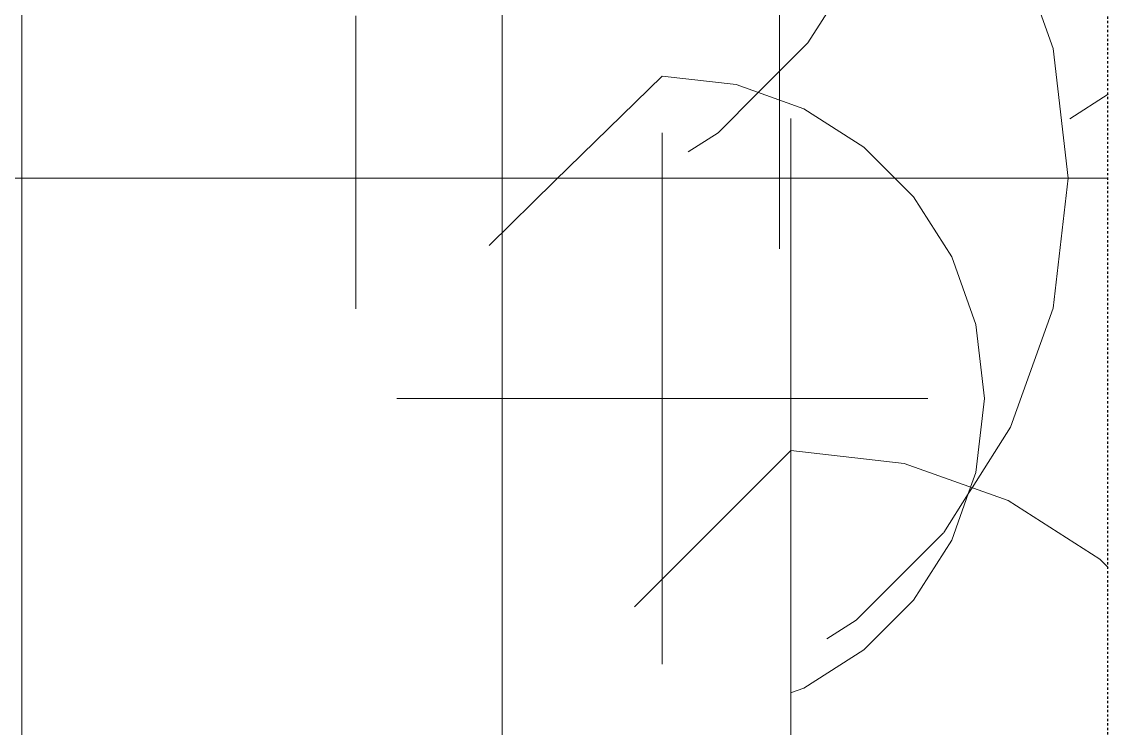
# Model space of a CAD drawing. Header units: inches. Extents: x 9391 to 11530, y 1186 to 2858.
# Drawn here: x 11315.3 to 11376.1, y 2439.7 to 2479.2 of the extents above; entities that cross this region are included whole.
import ezdxf

# ---------------------------------------------------------------- set-up
doc = ezdxf.new("R2010")
doc.units = ezdxf.units.IN
doc.header["$MEASUREMENT"] = 0
doc.linetypes.add('Aligning Line 1_8_', pattern=[0.25, 0.125, -0.125])
for name, color, linetype, lineweight in [('A-DETL-GENF-1', 254, 'Continuous', 9), ('A-DETL-GENF-2', 253, 'Continuous', 9), ('A-DETL-GENF-3', 9, 'Continuous', 9), ('A-FLOR-HRAL', 11, 'Continuous', 9), ('G-ANNO-SYMB', 111, 'Aligning Line 1_8_', 30)]:
    doc.layers.add(name, color=color, linetype=linetype, lineweight=lineweight)

# ---------------------------------------------------------------- blocks, each defined once
blk = doc.blocks.new('meyer lilac 26082 - meyer lilac 26082-V74-FLOOR PLAN - ROOF')
at = {"layer": 'A-DETL-GENF-1'}
for p, q in [((27.632, 0), (18.883, 8.75)), ((12.93, 0), (7.979, 0)), ((25.191, 0), (12.93, 0)), ((28.492, 0), (25.191, 0)), ((26.902, -6.331), (27.632, 0)), ((31.557, 0), (28.492, 0)), ((8.214, 0), (15.995, 0)), ((15.995, 0), (24.248, 0)), ((24.248, 0), (25.806, 0)), ((25.806, 0), (27.312, 0)), ((27.312, 0), (28.715, 0)), ((28.715, 0), (29.963, 0)), ((29.963, 0), (31.005, 0)), ((31.005, 0), (31.79, 0)), ((35.566, 0), (31.557, 0)), ((31.79, 0), (32.265, 0)), ((32.265, 0), (32.554, 0)), ((32.554, 0), (32.819, 0)), ((32.819, 0), (33.063, 0)), ((33.063, 0), (33.29, 0)), ((33.29, 0), (33.505, 0)), ((33.505, 0), (33.712, 0)), ((33.712, 0), (33.915, 0)), ((33.915, 0), (38.395, 0)), ((43.818, 0), (35.566, 0)), ((38.395, 0), (41.932, 0)), ((46.176, 0), (41.696, 0)), ((41.696, 0), (43.818, 0)), ((41.932, 0), (46.176, 0)), ((24.821, -12.146), (26.902, -6.331)), ((21.557, -17.277), (24.821, -12.146)), ((21.091, -17.743), (21.557, -17.277))]:
    blk.add_line(p, q, dxfattribs=at)
blk = doc.blocks.new('switchgrass 26764 - switchgrass 26764-V75-FLOOR PLAN - ROOF')
at = {"layer": 'A-DETL-GENF-1'}
for p, q in [((0, 14.619), (0, 14.839)), ((0, 14.839), (0, 14.423)), ((0, 13.989), (0, 14.619)), ((0, 14.423), (0, 13.91)), ((0, 12.891), (0, 14.115)), ((0, 14.115), (0, 14.099)), ((0, 14.099), (0, 14.054)), ((0, 14.054), (0, 13.99)), ((0, 13.99), (0, 13.912)), ((0, 12.146), (0, 13.989)), ((0, 13.912), (0, 13.83)), ((0, 13.91), (0, 12.047)), ((0, 13.83), (0, 13.75)), ((0, 13.75), (0, 13.681)), ((0, 13.681), (0, 11.943)), ((0, 13.238), (0, 13.391)), ((0, 13.391), (0, 11.075)), ((0, 13.001), (0, 13.238)), ((0, 12.683), (0, 13.001)), ((0, 11.079), (0, 12.957)), ((0, 12.957), (0, 9.772)), ((0, 11.806), (0, 12.891)), ((0, 11.68), (0, 12.879)), ((0, 12.879), (0, 12.874)), ((0, 12.874), (0, 12.545)), ((0, 12.286), (0, 12.683)), ((0, 11.943), (0, 12.665)), ((0, 12.665), (0, 11.079)), ((0, 12.545), (0, 12.523)), ((0, 12.523), (0, 12.002)), ((0, 11.811), (0, 12.286)), ((0, 11.257), (0, 12.146)), ((0, 12.047), (0, 11.402)), ((0, 12.002), (0, 11.53)), ((0, 7.456), (0, 11.943)), ((0, 11.943), (0, 11.914)), ((0, 11.914), (0, 11.873)), ((0, 11.873), (0, 11.824)), ((0, 11.824), (0, 11.773)), ((0, 11.262), (0, 11.811)), ((0, 10.793), (0, 11.806)), ((0, 11.773), (0, 11.724)), ((0, 11.724), (0, 11.683)), ((0, 11.683), (0, 11.654)), ((0, 10.586), (0, 11.68)), ((0, 11.654), (0, 11.254)), ((0, 11.53), (0, 10.617)), ((0, 11.402), (0, 10.785)), ((0, 10.978), (0, 11.364)), ((0, 11.364), (0, 11.22)), ((0, 11.109), (0, 11.364)), ((0, 11.364), (0, 11.33)), ((0, 11.33), (0, 10.981)), ((0, 10.641), (0, 11.262)), ((0, 10.604), (0, 11.257)), ((0, 11.254), (0, 10.197)), ((0, 11.22), (0, 10.28)), ((0, 9.832), (0, 11.109)), ((0, 11.075), (0, 9.338)), ((0, 10.981), (0, 10.93)), ((0, 9.171), (0, 10.978)), ((0, 10.93), (0, 8.759)), ((0, 9.787), (0, 10.793)), ((0, 10.785), (0, 10.641)), ((0, 10.422), (0, 10.681)), ((0, 10.681), (0, 10.323)), ((0, 10.617), (0, 10.121)), ((0, 10.351), (0, 10.604)), ((0, 9.561), (0, 10.586)), ((0, 10.254), (0, 10.583)), ((0, 10.583), (0, 10.493)), ((0, 10.493), (0, 10.28)), ((0, 9.366), (0, 10.422)), ((0, 10.061), (0, 10.351)), ((0, 10.323), (0, 10.139)), ((0, 10.28), (0, 8.625)), ((0, 10.28), (0, 7.014)), ((0, 8.377), (0, 10.254)), ((0, 10.197), (0, 9.065)), ((0, 10.139), (0, 9.856)), ((0, 10.121), (0, 9.559)), ((0, 9.073), (0, 10.061)), ((0, 9.856), (0, 9.516)), ((0, 9.772), (0, 9.832)), ((0, 7.532), (0, 9.787)), ((0, 8.903), (0, 9.627)), ((0, 9.627), (0, 7.807)), ((0, 8.568), (0, 9.561)), ((0, 9.559), (0, 8.903)), ((0, 9.516), (0, 9.158)), ((0, 9.338), (0, 9.366)), ((0, 8.667), (0, 9.171)), ((0, 9.158), (0, 8.821)), ((12.159, 6.005), (8.547, 9.685)), ((0, 7.969), (0, 9.073)), ((0, 9.065), (0, 8.571)), ((0, 8.179), (0, 9.048)), ((0, 9.048), (0, 9.037)), ((0, 9.037), (0, 9.007)), ((0, 9.007), (0, 8.964)), ((0, 8.964), (0, 8.912)), ((0, 8.912), (0, 8.858)), ((0, 8.858), (0, 8.805)), ((0, 8.821), (0, 8.547)), ((0, 8.805), (0, 8.759)), ((0, 8.759), (0, 7.456)), ((0, 8.759), (0, 7.89)), ((0, 8.37), (0, 8.667)), ((0, 8.625), (0, 7.967)), ((0, 8.571), (0, 8.179)), ((0, 7.573), (0, 8.568)), ((0, 8.547), (0, 8.374)), ((0, 7.535), (0, 8.377)), ((0, 8.374), (0, 8.37)), ((0, 6.846), (0, 7.969)), ((0, 7.967), (0, 7.461)), ((0, 7.89), (0, 5.429)), ((0, 7.807), (0, 7.228)), ((0, 6.539), (0, 7.573)), ((0, 7.228), (0, 7.535)), ((0, 6.153), (0, 7.532)), ((0, 7.461), (0, 7.136)), ((0, 7.136), (0, 7.021)), ((0, 7.021), (0, 6.442)), ((0, 7.014), (0, 5.517)), ((0, 5.803), (0, 6.846)), ((0, 5.429), (0, 6.539)), ((0, 6.442), (0, 6.153)), ((0, 4.936), (0, 5.803)), ((0, 3.692), (0, 5.574)), ((0, 5.574), (0, 5.51)), ((0, 5.517), (0, 4.524)), ((0, 5.51), (0, 4.737)), ((18.013, 0), (12.159, 6.005)), ((0, 4.886), (0, 4.995)), ((0, 4.995), (0, 4.883)), ((0, 4.345), (0, 4.936)), ((0, 4.335), (0, 4.886)), ((0, 4.883), (0, 3.547)), ((0, 4.737), (0, 4.309)), ((0, 4.524), (0, 3.937)), ((0, 4.126), (0, 4.345)), ((0, 4.282), (0, 4.335)), ((0, 4.309), (0, 4.282)), ((0, 4.083), (0, 4.126)), ((0, 4.006), (0, 4.083)), ((0, 3.907), (0, 4.006)), ((0, 3.937), (0, 3.641)), ((0, 3.799), (0, 3.907)), ((0, 3.694), (0, 3.799)), ((0, 3.606), (0, 3.694)), ((0, 3.113), (0, 3.692)), ((0, 3.547), (0, 3.606)), ((0, 3.547), (0, 3.257)), ((0, 3.257), (0, 3.547)), ((0, 1.81), (0, 3.113)), ((0, 1.775), (0, 1.81)), ((0, 1.718), (0, 1.775)), ((0, 1.648), (0, 1.718)), ((0, 1.57), (0, 1.648)), ((0, 1.494), (0, 1.57)), ((0, 1.427), (0, 1.494)), ((0, 1.375), (0, 1.427)), ((0, 1.375), (0, -0.362)), ((-14.405, 0), (-14.839, 0)), ((-14.839, 0), (-14.458, 0)), ((-14.458, 0), (-13.454, 0)), ((-13.828, 0), (-14.405, 0)), ((-10.265, 0), (-14.289, 0)), ((-14.289, 0), (-13.936, 0)), ((-13.936, 0), (-13.61, 0)), ((-13.378, 0), (-13.828, 0)), ((-13.61, 0), (-13.295, 0)), ((-13.454, 0), (-12.037, 0)), ((-12.844, 0), (-13.378, 0)), ((-13.295, 0), (-12.976, 0)), ((-12.976, 0), (-11.829, 0)), ((-12.667, 0), (-12.957, 0)), ((-12.957, 0), (-12.8, 0)), ((-12.246, 0), (-12.844, 0)), ((-12.8, 0), (-12.372, 0)), ((-10.496, 0), (-12.667, 0)), ((-12.372, 0), (-11.733, 0)), ((-11.603, 0), (-12.246, 0)), ((-12.037, 0), (-10.417, 0)), ((-11.829, 0), (-11.54, 0)), ((-11.654, 0), (-11.799, 0)), ((-11.799, 0), (-10.933, 0)), ((-11.733, 0), (-10.947, 0)), ((-9.048, 0), (-11.654, 0)), ((-10.348, 0), (-11.631, 0)), ((-11.631, 0), (-11.52, 0)), ((-10.933, 0), (-11.603, 0)), ((-11.54, 0), (-10.978, 0)), ((-11.52, 0), (-11.214, 0)), ((-11.214, 0), (-10.758, 0)), ((-10.978, 0), (-10.483, 0)), ((-10.947, 0), (-10.076, 0)), ((-10.758, 0), (-10.197, 0)), ((-7.456, 0), (-10.496, 0)), ((-10.483, 0), (-8.324, 0)), ((-10.417, 0), (-8.805, 0)), ((-9.308, 0), (-10.348, 0)), ((-9.868, 0), (-10.265, 0)), ((-10.206, 0), (-10.221, 0)), ((-10.221, 0), (-10.153, 0)), ((-8.491, 0), (-10.206, 0)), ((-10.197, 0), (-9.575, 0)), ((-10.153, 0), (-9.631, 0)), ((-10.076, 0), (-9.181, 0)), ((-9.488, 0), (-9.868, 0)), ((-9.631, 0), (-9.193, 0)), ((-9.575, 0), (-8.936, 0)), ((-8.414, 0), (-9.488, 0)), ((-8.493, 0), (-9.308, 0)), ((-9.193, 0), (-9.145, 0)), ((-9.181, 0), (-8.324, 0)), ((-9.145, 0), (-8.98, 0)), ((-8.324, 0), (-9.048, 0)), ((-8.98, 0), (-8.084, 0)), ((-8.936, 0), (-8.324, 0)), ((-8.805, 0), (-7.41, 0)), ((-7.888, 0), (-8.493, 0)), ((-7.298, 0), (-8.491, 0)), ((-8.185, 0), (-8.469, 0)), ((-8.469, 0), (-8.464, 0)), ((-8.464, 0), (-6.519, 0)), ((-8.324, 0), (-8.414, 0)), ((-8.324, 0), (-7.166, 0)), ((-5.443, 0), (-8.185, 0)), ((-8.084, 0), (-7.456, 0)), ((-7.476, 0), (-7.888, 0)), ((-4.415, 0), (-7.6, 0)), ((-7.6, 0), (-7.525, 0)), ((-7.525, 0), (-7.312, 0)), ((-7.166, 0), (-7.476, 0)), ((-7.41, 0), (-6.442, 0)), ((-7.312, 0), (-6.981, 0)), ((-6.531, 0), (-7.298, 0)), ((-6.981, 0), (-6.55, 0)), ((-6.55, 0), (-6.038, 0)), ((-6.098, 0), (-6.531, 0)), ((-6.442, 0), (-4.415, 0)), ((-5.858, 0), (-6.098, 0)), ((-6.038, 0), (-5.465, 0)), ((-5.764, 0), (-5.863, 0)), ((-5.863, 0), (-5.858, 0)), ((-5.639, 0), (-5.764, 0)), ((-5.217, 0), (-5.639, 0)), ((-5.465, 0), (-4.85, 0)), ((-5.284, 0), (-5.443, 0)), ((-4.831, 0), (-5.284, 0)), ((-5.093, 0), (-5.217, 0)), ((-4.995, 0), (-5.093, 0)), ((-5.012, 0), (-5, 0)), ((-5, 0), (-4.995, 0)), ((-4.85, 0), (-4.831, 0)), ((-3.547, 0), (-2.873, 0)), ((-2.873, 0), (-2.332, 0)), ((-2.332, 0), (-1.901, 0)), ((-1.901, 0), (-1.086, 0)), ((-1.086, 0), (-0.615, 0)), ((-0.615, 0), (-0.354, 0)), ((3.367, 0), (-0.533, 0)), ((-0.354, 0), (-0.507, 0)), ((1.375, 0), (-0.362, 0)), ((0, 0.247), (0, -4.66)), ((1.375, 0), (1.427, 0)), ((1.427, 0), (1.494, 0)), ((1.494, 0), (1.57, 0)), ((1.57, 0), (1.648, 0)), ((1.648, 0), (1.718, 0)), ((1.718, 0), (1.775, 0)), ((1.775, 0), (1.81, 0)), ((1.81, 0), (3.113, 0)), ((3.113, 0), (3.692, 0)), ((3.547, 0), (3.257, 0)), ((3.257, 0), (3.547, 0)), ((3.484, 0), (3.367, 0)), ((3.564, 0), (3.484, 0)), ((4.883, 0), (3.547, 0)), ((3.547, 0), (3.606, 0)), ((3.615, 0), (3.564, 0)), ((3.606, 0), (3.694, 0)), ((3.641, 0), (3.615, 0)), ((3.937, 0), (3.641, 0)), ((3.692, 0), (5.574, 0)), ((3.694, 0), (3.799, 0)), ((3.799, 0), (3.907, 0)), ((3.907, 0), (4.006, 0)), ((4.524, 0), (3.937, 0)), ((4.006, 0), (4.083, 0)), ((4.083, 0), (4.126, 0)), ((4.126, 0), (4.345, 0)), ((4.309, 0), (4.282, 0)), ((4.282, 0), (4.335, 0)), ((4.737, 0), (4.309, 0)), ((4.335, 0), (4.886, 0)), ((4.345, 0), (4.936, 0)), ((5.517, 0), (4.524, 0)), ((5.51, 0), (4.737, 0)), ((4.995, 0), (4.883, 0)), ((4.886, 0), (4.995, 0)), ((4.936, 0), (5.803, 0)), ((7.89, 0), (5.429, 0)), ((5.429, 0), (6.539, 0)), ((5.574, 0), (5.51, 0)), ((7.014, 0), (5.517, 0)), ((5.803, 0), (6.846, 0)), ((6.442, 0), (6.153, 0)), ((6.153, 0), (7.532, 0)), ((7.021, 0), (6.442, 0)), ((6.539, 0), (7.573, 0)), ((6.846, 0), (7.969, 0)), ((10.28, 0), (7.014, 0)), ((7.136, 0), (7.021, 0)), ((7.461, 0), (7.136, 0)), ((7.807, 0), (7.228, 0)), ((7.228, 0), (7.535, 0)), ((8.759, 0), (7.456, 0)), ((7.456, 0), (11.943, 0)), ((7.967, 0), (7.461, 0)), ((7.532, 0), (9.787, 0)), ((7.535, 0), (8.377, 0)), ((7.573, 0), (8.568, 0)), ((9.627, 0), (7.807, 0)), ((8.759, 0), (7.89, 0)), ((8.625, 0), (7.967, 0)), ((7.969, 0), (9.073, 0)), ((8.571, 0), (8.179, 0)), ((8.179, 0), (9.048, 0)), ((8.374, 0), (8.37, 0)), ((8.37, 0), (8.667, 0)), ((8.547, 0), (8.374, 0)), ((8.377, 0), (10.254, 0)), ((8.821, 0), (8.547, 0)), ((8.568, 0), (9.561, 0)), ((9.065, 0), (8.571, 0)), ((10.28, 0), (8.625, 0)), ((8.667, 0), (9.171, 0)), ((10.93, 0), (8.759, 0)), ((8.805, 0), (8.759, 0)), ((8.857, 0), (8.805, 0)), ((9.158, 0), (8.821, 0)), ((8.912, 0), (8.857, 0)), ((9.559, 0), (8.903, 0)), ((8.903, 0), (9.627, 0)), ((8.964, 0), (8.912, 0)), ((9.007, 0), (8.964, 0)), ((9.037, 0), (9.007, 0)), ((9.048, 0), (9.037, 0)), ((10.197, 0), (9.065, 0)), ((9.073, 0), (10.061, 0)), ((9.516, 0), (9.158, 0)), ((9.171, 0), (10.978, 0)), ((11.075, 0), (9.338, 0)), ((9.338, 0), (9.366, 0)), ((9.366, 0), (10.422, 0)), ((9.856, 0), (9.516, 0)), ((10.121, 0), (9.559, 0)), ((9.561, 0), (10.586, 0)), ((12.957, 0), (9.772, 0)), ((9.772, 0), (9.832, 0)), ((9.787, 0), (10.793, 0)), ((9.832, 0), (11.109, 0)), ((10.139, 0), (9.856, 0)), ((10.061, 0), (10.351, 0)), ((10.617, 0), (10.121, 0)), ((10.323, 0), (10.139, 0)), ((11.254, 0), (10.197, 0)), ((10.254, 0), (10.583, 0)), ((11.22, 0), (10.28, 0)), ((10.493, 0), (10.28, 0)), ((10.681, 0), (10.323, 0)), ((10.351, 0), (10.604, 0)), ((10.422, 0), (10.681, 0)), ((10.583, 0), (10.493, 0)), ((10.586, 0), (11.68, 0)), ((10.604, 0), (11.257, 0)), ((11.53, 0), (10.617, 0)), ((10.785, 0), (10.641, 0)), ((10.641, 0), (11.262, 0)), ((11.402, 0), (10.785, 0)), ((10.793, 0), (11.806, 0)), ((10.981, 0), (10.93, 0)), ((10.978, 0), (11.364, 0)), ((11.33, 0), (10.981, 0)), ((13.391, 0), (11.075, 0)), ((12.665, 0), (11.079, 0)), ((11.079, 0), (12.957, 0)), ((11.109, 0), (11.364, 0)), ((11.364, 0), (11.22, 0)), ((11.654, 0), (11.254, 0)), ((11.257, 0), (12.146, 0)), ((11.262, 0), (11.811, 0)), ((11.364, 0), (11.33, 0)), ((12.047, 0), (11.402, 0)), ((12.002, 0), (11.53, 0)), ((11.683, 0), (11.654, 0)), ((11.68, 0), (12.879, 0)), ((11.724, 0), (11.683, 0)), ((11.773, 0), (11.724, 0)), ((11.824, 0), (11.773, 0)), ((11.806, 0), (12.891, 0)), ((11.811, 0), (12.286, 0)), ((11.873, 0), (11.824, 0)), ((11.914, 0), (11.873, 0)), ((11.943, 0), (11.914, 0)), ((13.681, 0), (11.943, 0)), ((11.943, 0), (12.665, 0)), ((12.523, 0), (12.002, 0)), ((13.91, 0), (12.047, 0)), ((12.146, 0), (13.989, 0)), ((12.286, 0), (12.683, 0)), ((12.545, 0), (12.523, 0)), ((12.874, 0), (12.545, 0)), ((12.683, 0), (13.001, 0)), ((12.879, 0), (12.874, 0)), ((12.891, 0), (14.115, 0)), ((13.001, 0), (13.238, 0)), ((13.238, 0), (13.391, 0)), ((13.75, 0), (13.681, 0)), ((13.83, 0), (13.75, 0)), ((13.912, 0), (13.83, 0)), ((14.423, 0), (13.91, 0)), ((13.99, 0), (13.912, 0)), ((13.989, 0), (14.619, 0)), ((14.054, 0), (13.99, 0)), ((14.099, 0), (14.054, 0)), ((14.115, 0), (14.099, 0)), ((14.839, 0), (14.423, 0)), ((14.619, 0), (14.839, 0)), ((17.537, -4.127), (18.013, 0)), ((-11.501, 0), (-12.351, 0)), ((-12.351, 0), (-12.043, 0)), ((-12.043, 0), (-11.232, 0)), ((-10.527, 0), (-11.501, 0)), ((-11.232, 0), (-10.088, 0)), ((-9.507, 0), (-10.527, 0)), ((-10.088, 0), (-8.78, 0)), ((-8.519, 0), (-9.507, 0)), ((-8.78, 0), (-7.479, 0)), ((-7.639, 0), (-8.519, 0)), ((-6.947, 0), (-7.639, 0)), ((-7.479, 0), (-6.354, 0)), ((-6.519, 0), (-6.947, 0)), ((-6.354, 0), (-5.574, 0)), ((-5.574, 0), (-4.37, 0)), ((-4.37, 0), (-3.547, 0)), ((-0.654, 0), (-0.666, 0)), ((-0.666, 0), (-0.666, 0)), ((-0.666, 0), (-0.651, 0)), ((-0.631, 0), (-0.654, 0)), ((-0.651, 0), (-0.362, 0)), ((-0.598, 0), (-0.631, 0)), ((-0.556, 0), (-0.598, 0)), ((-0.507, 0), (-0.556, 0)), ((0, -0.615), (0, -0.354)), ((0, -0.354), (0, -0.507)), ((0, -0.651), (0, -0.362)), ((0, -0.507), (0, -0.556)), ((0, -0.556), (0, -0.598)), ((0, -0.598), (0, -0.631)), ((0, -1.086), (0, -0.615)), ((0, -0.631), (0, -0.654)), ((0, -0.666), (0, -0.651)), ((0, -0.654), (0, -0.666)), ((0, -0.666), (0, -0.666)), ((0, -1.901), (0, -1.086)), ((0, -2.332), (0, -1.901)), ((0, -2.873), (0, -2.332)), ((0, -3.547), (0, -2.873)), ((0, -4.37), (0, -3.547)), ((16.181, -7.918), (17.537, -4.127)), ((0, -5.574), (0, -4.37)), ((0, -6.442), (0, -4.415)), ((0, -4.415), (0, -7.6)), ((0, -4.66), (0, -4.807)), ((0, -4.807), (0, -4.907)), ((0, -4.85), (0, -4.831)), ((0, -4.831), (0, -5.284)), ((0, -5.465), (0, -4.85)), ((0, -4.907), (0, -4.97)), ((0, -4.97), (0, -5.002)), ((0, -5), (0, -4.995)), ((0, -4.995), (0, -5.093)), ((0, -5.012), (0, -5)), ((0, -5.002), (0, -5.012)), ((0, -5.093), (0, -5.217)), ((0, -5.217), (0, -5.639)), ((0, -5.284), (0, -5.443)), ((0, -5.443), (0, -8.185)), ((0, -6.038), (0, -5.465)), ((0, -6.354), (0, -5.574)), ((0, -5.639), (0, -5.764)), ((0, -5.764), (0, -5.863)), ((0, -5.863), (0, -5.858)), ((0, -5.858), (0, -6.098)), ((0, -6.55), (0, -6.038)), ((0, -6.098), (0, -6.531)), ((0, -7.479), (0, -6.354)), ((0, -7.41), (0, -6.442)), ((0, -8.464), (0, -6.519)), ((0, -6.519), (0, -6.947)), ((0, -6.531), (0, -7.298)), ((0, -6.981), (0, -6.55)), ((0, -6.947), (0, -7.639)), ((0, -7.312), (0, -6.981)), ((0, -8.324), (0, -7.166)), ((0, -7.166), (0, -7.476)), ((0, -7.298), (0, -8.491)), ((0, -7.525), (0, -7.312)), ((0, -8.805), (0, -7.41)), ((0, -8.084), (0, -7.456)), ((0, -7.456), (0, -10.496)), ((0, -7.476), (0, -7.888)), ((0, -8.78), (0, -7.479)), ((0, -7.6), (0, -7.525)), ((0, -7.639), (0, -8.519)), ((0, -7.888), (0, -8.493)), ((0, -8.98), (0, -8.084)), ((0, -8.185), (0, -8.469)), ((0, -9.181), (0, -8.324)), ((0, -8.324), (0, -8.414)), ((0, -10.483), (0, -8.324)), ((0, -8.936), (0, -8.324)), ((0, -8.324), (0, -9.048)), ((0, -8.414), (0, -9.488)), ((0, -8.469), (0, -8.464)), ((0, -8.491), (0, -10.206)), ((0, -8.493), (0, -9.308)), ((14.053, -11.263), (16.181, -7.918)), ((0, -8.519), (0, -9.507)), ((0, -10.088), (0, -8.78)), ((0, -10.417), (0, -8.805)), ((0, -9.575), (0, -8.936)), ((0, -9.145), (0, -8.98)), ((0, -9.048), (0, -11.654)), ((0, -9.193), (0, -9.145)), ((0, -10.076), (0, -9.181)), ((0, -9.631), (0, -9.193)), ((0, -9.308), (0, -10.348)), ((0, -9.488), (0, -9.868)), ((0, -9.507), (0, -10.527)), ((0, -10.197), (0, -9.575)), ((0, -10.153), (0, -9.631)), ((0, -9.868), (0, -10.265)), ((0, -10.947), (0, -10.076)), ((0, -11.232), (0, -10.088)), ((0, -10.221), (0, -10.153)), ((0, -10.758), (0, -10.197)), ((0, -10.206), (0, -10.221)), ((0, -10.265), (0, -14.289)), ((0, -10.348), (0, -11.631)), ((0, -12.037), (0, -10.417)), ((0, -10.978), (0, -10.483)), ((0, -10.496), (0, -12.667)), ((0, -10.527), (0, -11.501)), ((0, -11.214), (0, -10.758)), ((0, -11.799), (0, -10.933)), ((0, -10.933), (0, -11.603)), ((0, -11.733), (0, -10.947)), ((0, -11.54), (0, -10.978)), ((0, -11.52), (0, -11.214)), ((0, -12.043), (0, -11.232)), ((0, -11.501), (0, -12.351)), ((0, -11.631), (0, -11.52)), ((0, -11.829), (0, -11.54)), ((11.263, -14.053), (14.053, -11.263)), ((0, -11.603), (0, -12.246)), ((0, -11.654), (0, -11.799)), ((0, -12.372), (0, -11.733)), ((0, -12.976), (0, -11.829)), ((0, -13.454), (0, -12.037)), ((0, -12.351), (0, -12.043)), ((0, -12.246), (0, -12.844)), ((0, -12.8), (0, -12.372)), ((0, -12.667), (0, -12.957)), ((0, -12.957), (0, -12.8)), ((0, -12.844), (0, -13.378)), ((0, -13.295), (0, -12.976)), ((0, -13.61), (0, -13.295)), ((0, -13.378), (0, -13.828)), ((0, -14.458), (0, -13.454)), ((0, -13.936), (0, -13.61)), ((0, -13.828), (0, -14.405)), ((0, -14.289), (0, -13.936)), ((0, -14.405), (0, -14.839)), ((0, -14.839), (0, -14.458)), ((7.918, -16.181), (11.263, -14.053)), ((4.127, -17.537), (7.918, -16.181)), ((-4.957, -17.24), (-4.127, -17.537)), ((-4.127, -17.537), (0, -18.013)), ((0, -18.013), (4.127, -17.537))]:
    blk.add_line(p, q, dxfattribs=at)
at = {"layer": 'A-DETL-GENF-3'}
for p, q in [((-16.43, -7.222), (-16.181, -7.918)), ((-16.181, -7.918), (-14.053, -11.263)), ((-14.053, -11.263), (-11.263, -14.053)), ((-11.263, -14.053), (-7.918, -16.181)), ((-7.918, -16.181), (-4.957, -17.24))]:
    blk.add_line(p, q, dxfattribs=at)
blk = doc.blocks.new('orange tree 26119 - orange tree 26119-1522574-FLOOR PLAN - ROOF')
at = {"layer": 'A-DETL-GENF-1'}
for p, q in [((0, 21.4), (0, 31.482)), ((0, 26.863), (0, 25.843)), ((0, 25.843), (0, 23.963)), ((0, 23.963), (0, 22.767)), ((0, 22.767), (0, 20.546)), ((0, 13.369), (0, 21.4)), ((0, 20.546), (0, 17.983)), ((0, 17.983), (0, 18.324)), ((0, 18.324), (0, 15.59)), ((0, 15.59), (0, 13.198)), ((0, 5.338), (0, 13.369)), ((0, 13.198), (0, 11.489)), ((0, 10.122), (0, 12.515)), ((0, 12.515), (0, 4.825)), ((0, 11.489), (0, 10.122)), ((0, 7.559), (0, 9.61)), ((0, 9.61), (0, 6.192)), ((0, 4.825), (0, 7.559)), ((0, 6.192), (0, 5.679)), ((0, 5.679), (0, 3.629)), ((0, -4.915), (0, 5.338)), ((0, 3.629), (0, 1.749)), ((0, 1.578), (0, 2.433)), ((0, 1.749), (0, 1.578)), ((-28.739, 0), (-32.247, 0)), ((-24.971, 0), (-29.129, 0)), ((-29.129, 0), (-28.739, 0)), ((-23.802, 0), (-26.271, 0)), ((-26.271, 0), (-24.971, 0)), ((-22.633, 0), (-23.802, 0)), ((-20.554, 0), (-22.633, 0)), ((-18.345, 0), (-21.723, 0)), ((-21.723, 0), (-20.554, 0)), ((-16.137, 0), (-18.345, 0)), ((-14.318, 0), (-16.137, 0)), ((-13.279, 0), (-14.318, 0)), ((-8.861, 0), (-13.279, 0)), ((-8.991, 0), (-9.381, 0)), ((-9.381, 0), (-3.534, 0)), ((-7.042, 0), (-8.991, 0)), ((-3.664, 0), (-8.861, 0)), ((-7.042, 0), (-2.885, 0)), ((-1.975, 0), (-3.664, 0)), ((-3.534, 0), (-2.625, 0)), ((-2.625, 0), (-2.885, 0)), ((-2.235, 0), (-2.105, 0)), ((-2.105, 0), (-1.975, 0)), ((0, -3.035), (0, 0)), ((0, 0), (3.222, 0)), ((1.533, 0), (1.273, 0)), ((1.273, 0), (1.792, 0)), ((2.312, 0), (1.533, 0)), ((1.792, 0), (3.092, 0)), ((2.312, 0), (4.131, 0)), ((4.521, 0), (2.832, 0)), ((2.832, 0), (3.222, 0)), ((3.092, 0), (4.131, 0)), ((7.379, 0), (4.521, 0)), ((12.446, 0), (7.379, 0)), ((-32.897, 0), (-27.31, 0)), ((-27.31, 0), (-21.853, 0)), ((-21.853, 0), (-19.515, 0)), ((-19.515, 0), (-13.149, 0)), ((-13.149, 0), (-6.782, 0)), ((-6.782, 0), (-3.145, 0)), ((-3.145, 0), (-1.456, 0)), ((-1.456, 0), (-2.625, 0)), ((-2.625, 0), (4.521, 0)), ((0, -1.327), (0, -0.13)), ((0, -0.13), (0, -2.523)), ((4.521, 0), (8.418, 0)), ((8.418, 0), (5.69, 0)), ((5.69, 0), (6.08, 0)), ((6.08, 0), (15.824, 0)), ((0, -4.915), (0, -1.327)), ((0, -5.428), (0, -2.523)), ((0, -3.035), (0, -2.864)), ((0, -2.864), (0, -7.136)), ((0, -15.68), (0, -4.915)), ((0, -5.428), (0, -4.915)), ((0, -7.136), (0, -12.604)), ((0, -12.604), (0, -13.63)), ((0, -13.63), (0, -18.585)), ((0, -23.882), (0, -15.68)), ((0, -18.585), (0, -20.977)), ((0, -20.977), (0, -24.908)), ((0, -29.179), (0, -23.882)), ((0, -33.895), (0, -24.053)), ((0, -24.053), (0, -33.451)), ((0, -24.908), (0, -27.3)), ((-17.293, -26.282), (-13.913, -28.432)), ((0, -27.3), (0, -30.546)), ((-13.913, -28.432), (-7.252, -30.815)), ((7.252, -30.815), (13.913, -28.432)), ((0, -33.895), (0, -29.179)), ((-7.252, -30.815), (0, -31.652)), ((0, -30.546), (0, -32.768)), ((0, -31.652), (7.252, -30.815)), ((0, -32.768), (0, -33.895)), ((0, -33.451), (0, -33.895))]:
    blk.add_line(p, q, dxfattribs=at)
at = {"layer": 'A-DETL-GENF-2'}
for p, q in [((-25.737, -18.149), (-24.693, -19.79)), ((-24.693, -19.79), (-19.806, -24.677)), ((-19.79, -24.693), (-17.632, -26.066))]:
    blk.add_line(p, q, dxfattribs=at)
at = {"layer": 'A-DETL-GENF-3'}
blk.add_line((-17.632, -26.066), (-17.293, -26.282), dxfattribs=at)
blk = doc.blocks.new('holly 26751 - holly 26751-V92-FLOOR PLAN - ROOF')
at = {"layer": 'A-DETL-GENF-1'}
for p, q in [((-34.626, 0), (-34.774, 0)), ((-34.774, 0), (-34.774, 0)), ((-34.774, 0), (-34.669, 0)), ((-34.669, 0), (-34.521, 0)), ((-34.352, 0), (-34.626, 0)), ((-34.45, 0), (-34.335, 0)), ((-33.93, 0), (-34.352, 0)), ((-34.335, 0), (-34.034, 0)), ((-34.034, 0), (-33.633, 0)), ((-33.784, 0), (-33.93, 0)), ((-33.93, 0), (-33.879, 0)), ((-32.889, 0), (-33.93, 0)), ((-33.879, 0), (-33.776, 0)), ((-33.633, 0), (-33.805, 0)), ((-31.698, 0), (-33.784, 0)), ((-33.776, 0), (-33.038, 0)), ((-31.55, 0), (-33.633, 0)), ((-33.633, 0), (-31.698, 0)), ((-33.038, 0), (-32.889, 0)), ((-30.508, 0), (-31.55, 0)), ((-27.829, 0), (-30.954, 0)), ((-30.954, 0), (-30.508, 0)), ((-25.448, 0), (-27.829, 0)), ((-25.285, 0), (-25.448, 0)), ((-24.951, 0), (-25.285, 0)), ((-24.81, 0), (-24.951, 0)), ((-35.033, 0), (-35.117, 0)), ((-35.117, 0), (-34.756, 0)), ((-33.805, 0), (-35.033, 0)), ((-34.756, 0), (-33.782, 0)), ((-34.526, 0), (-34.675, 0)), ((-34.675, 0), (-34.593, 0)), ((-34.593, 0), (-34.228, 0)), ((-34.407, 0), (-34.526, 0)), ((-34.521, 0), (-34.45, 0)), ((-33.81, 0), (-34.407, 0)), ((-34.228, 0), (-33.038, 0)), ((-33.879, 0), (-33.93, 0)), ((-33.93, 0), (-32.74, 0)), ((-33.534, 0), (-33.879, 0)), ((-33.782, 0), (-33.81, 0)), ((-33.568, 0), (-33.631, 0)), ((-33.631, 0), (-33.621, 0)), ((-33.621, 0), (-33.525, 0)), ((-33.441, 0), (-33.568, 0)), ((-33.351, 0), (-33.534, 0)), ((-33.525, 0), (-33.335, 0)), ((-33.261, 0), (-33.441, 0)), ((-33.335, 0), (-33.351, 0)), ((-33.038, 0), (-33.261, 0)), ((-32.74, 0), (-32.69, 0)), ((-32.69, 0), (-32.171, 0)), ((-32.171, 0), (-31.698, 0)), ((-31.698, 0), (-31.657, 0)), ((-31.657, 0), (-31.538, 0)), ((-31.538, 0), (-31.35, 0)), ((-31.35, 0), (-31.1, 0)), ((-30.061, 0), (-31.252, 0)), ((-31.252, 0), (-27.383, 0)), ((-31.1, 0), (-30.797, 0)), ((-30.797, 0), (-30.448, 0)), ((-30.448, 0), (-30.061, 0)), ((-27.383, 0), (-25.142, 0)), ((-27.151, 0), (-27.175, 0)), ((-27.175, 0), (-27.172, 0)), ((-27.172, 0), (-27.143, 0)), ((-27.102, 0), (-27.151, 0)), ((-27.143, 0), (-27.085, 0)), ((-27.03, 0), (-27.102, 0)), ((-27.085, 0), (-26.966, 0)), ((-26.936, 0), (-27.03, 0)), ((-26.966, 0), (-25.746, 0)), ((-26.801, 0), (-26.936, 0)), ((-25.727, 0), (-26.801, 0)), ((-25.746, 0), (-25.316, 0)), ((-25.151, 0), (-25.727, 0)), ((-25.316, 0), (-25.3, 0)), ((-25.3, 0), (-23.92, 0)), ((-24.991, 0), (-25.151, 0)), ((-25.142, 0), (-24.889, 0)), ((-24.88, 0), (-24.991, 0)), ((-24.889, 0), (-24.857, 0)), ((-24.855, 0), (-24.88, 0)), ((-24.857, 0), (-24.855, 0)), ((-23.92, 0), (-23.112, 0)), ((-23.112, 0), (-20.984, 0)), ((-20.984, 0), (-22.026, 0)), ((-22.026, 0), (-21.877, 0)), ((-21.877, 0), (-19.496, 0)), ((-19.496, 0), (-18.752, 0))]:
    blk.add_line(p, q, dxfattribs=at)
at = {"layer": 'A-DETL-GENF-2'}
for p, q in [((-26.346, -18.583), (-25.279, -20.259)), ((-25.279, -20.259), (-23.039, -22.5))]:
    blk.add_line(p, q, dxfattribs=at)
at = {"layer": 'A-DETL-GENF-3'}
for p, q in [((-23.039, -22.5), (-20.259, -25.279)), ((-20.259, -25.279), (-14.243, -29.106))]:
    blk.add_line(p, q, dxfattribs=at)
blk = doc.blocks.new('holly 26751 - holly 26751-V93-FLOOR PLAN - ROOF')
at = {"layer": 'A-DETL-GENF-1'}
for p, q in [((0, 35.274), (0, 35.34)), ((0, 35.34), (0, 35.18)), ((0, 35.14), (0, 35.274)), ((0, 35.18), (0, 33.108)), ((0, 34.149), (0, 35.14)), ((0, 33.108), (0, 34.893)), ((0, 34.893), (0, 32.661)), ((0, 32.959), (0, 34.298)), ((0, 34.298), (0, 34.149)), ((0, 33.405), (0, 33.703)), ((0, 33.703), (0, 32.661)), ((0, 32.364), (0, 33.405)), ((0, 33.108), (0, 33.12)), ((0, 33.12), (0, 33.06)), ((0, 32.951), (0, 33.108)), ((0, 33.06), (0, 32.364)), ((0, 32.661), (0, 32.959)), ((0, 30.935), (0, 32.951)), ((0, 32.645), (0, 32.675)), ((0, 32.675), (0, 32.659)), ((0, 32.659), (0, 32.666)), ((0, 32.666), (0, 32.591)), ((0, 32.661), (0, 32.215)), ((0, 32.364), (0, 32.645)), ((0, 32.591), (0, 31.918)), ((0, 31.768), (0, 32.364)), ((0, 32.306), (0, 32.364)), ((0, 32.364), (0, 32.215)), ((0, 31.322), (0, 32.306)), ((0, 32.215), (0, 32.089)), ((0, 32.215), (0, 27.007)), ((0, 32.089), (0, 31.937)), ((0, 31.937), (0, 31.774)), ((0, 31.918), (0, 31.768)), ((0, 31.774), (0, 31.616)), ((0, 31.616), (0, 31.477)), ((0, 31.477), (0, 31.374)), ((0, 31.374), (0, 31.322)), ((0, 31.263), (0, 31.322)), ((0, 31.322), (0, 31.26)), ((0, 31.24), (0, 31.267)), ((0, 31.267), (0, 31.174)), ((0, 30.771), (0, 31.263)), ((0, 31.26), (0, 30.818)), ((0, 31.068), (0, 31.24)), ((0, 31.174), (0, 30.987)), ((0, 30.727), (0, 31.068)), ((0, 30.987), (0, 30.73)), ((0, 30.727), (0, 30.935)), ((0, 30.818), (0, 30.747)), ((0, 30.477), (0, 30.771)), ((0, 30.747), (0, 30.727)), ((0, 30.73), (0, 30.429)), ((0, 29.834), (0, 30.727)), ((0, 30.429), (0, 30.477)), ((0, 30.205), (0, 30.28)), ((0, 30.28), (0, 28.941)), ((0, 29.239), (0, 30.205)), ((0, 29.777), (0, 29.834)), ((0, 29.625), (0, 29.777)), ((0, 29.403), (0, 29.625)), ((0, 29.139), (0, 29.403)), ((0, 27.007), (0, 29.239)), ((0, 28.856), (0, 29.139)), ((0, 28.941), (0, 28.197)), ((0, 28.583), (0, 28.856)), ((0, 28.346), (0, 28.583)), ((0, 28.197), (0, 28.366)), ((0, 28.366), (0, 28.268)), ((0, 27.899), (0, 28.346)), ((0, 28.268), (0, 28.048)), ((0, 27.751), (0, 28.048)), ((0, 28.048), (0, 27.899)), ((0, 28.048), (0, 27.881)), ((0, 27.881), (0, 27.733)), ((0, 25.667), (0, 27.751)), ((0, 27.733), (0, 27.6)), ((0, 27.6), (0, 27.155)), ((0, 27.155), (0, 26.114)), ((0, 26.114), (0, 26.038)), ((0, 24.923), (0, 25.667)), ((0, 22.542), (0, 25.37)), ((0, 25.37), (0, 24.774)), ((0, 24.774), (0, 24.923)), ((0, 21.798), (0, 22.542)), ((0, 21.578), (0, 21.798)), ((0, 21.316), (0, 21.578)), ((0, 21.04), (0, 21.316)), ((0, 20.775), (0, 21.04)), ((0, 20.547), (0, 20.775)), ((0, 20.384), (0, 20.547)), ((0, 17.185), (0, 20.459)), ((0, 20.459), (0, 20.31)), ((0, 20.31), (0, 20.384)), ((0, 16.143), (0, 17.632)), ((0, 17.632), (0, 16.888)), ((0, 16.888), (0, 17.185)), ((0, 15.995), (0, 16.143)), ((0, 15.548), (0, 15.995)), ((0, 14.358), (0, 15.548)), ((0, 14.358), (0, 13.316)), ((0, 12.126), (0, 13.316)), ((0, 10.489), (0, 12.572)), ((0, 12.572), (0, 12.126)), ((0, 10.399), (0, 10.489)), ((0, 9.128), (0, 10.399)), ((0, 8.852), (0, 9.128)), ((0, 8.943), (0, 9.001)), ((0, 9.001), (0, 8.794)), ((0, 8.201), (0, 8.943)), ((0, 8.791), (0, 8.852)), ((0, 8.794), (0, 8.776)), ((0, 8.776), (0, 8.791)), ((0, 8.108), (0, 8.201)), ((0, 8.088), (0, 8.108)), ((0, 7.661), (0, 8.088)), ((0, 7.586), (0, 7.661)), ((0, 7.422), (0, 7.586)), ((0, 7.195), (0, 7.422)), ((0, 6.93), (0, 7.195)), ((0, 6.655), (0, 6.93)), ((0, 6.394), (0, 6.655)), ((0, 6.173), (0, 6.394)), ((0, 6.145), (0, 6.173)), ((0, 6.069), (0, 6.145)), ((32.403, 0), (25.976, 6.592)), ((0, 5.958), (0, 6.069)), ((0, 5.826), (0, 5.958)), ((0, 5.685), (0, 5.826)), ((0, 5.548), (0, 5.685)), ((0, 5.429), (0, 5.548)), ((0, 5.395), (0, 5.429)), ((0, 5.255), (0, 5.395)), ((0, 5.05), (0, 5.255)), ((0, 4.821), (0, 5.05)), ((0, 4.388), (0, 4.821)), ((0, 4.313), (0, 4.388)), ((0, 3.76), (0, 4.313)), ((0, 3.644), (0, 3.76)), ((0, 3.474), (0, 3.644)), ((0, 2.304), (0, 3.474)), ((0, 0.965), (0, 2.304)), ((0, 0.959), (0, 0.965)), ((0, 0.944), (0, 0.959)), ((0, 0.921), (0, 0.944)), ((0, 0.894), (0, 0.921)), ((0, 0.866), (0, 0.894)), ((0, 0.839), (0, 0.866)), ((0, 0.816), (0, 0.839)), ((0, -1.565), (0, 0.816)), ((-34.626, 0), (-34.774, 0)), ((-34.774, 0), (-34.774, 0)), ((-34.774, 0), (-34.669, 0)), ((-34.669, 0), (-34.521, 0)), ((-34.352, 0), (-34.626, 0)), ((-34.45, 0), (-34.335, 0)), ((-33.93, 0), (-34.352, 0)), ((-34.335, 0), (-34.034, 0)), ((-34.034, 0), (-33.633, 0)), ((-33.784, 0), (-33.93, 0)), ((-33.93, 0), (-33.879, 0)), ((-32.889, 0), (-33.93, 0)), ((-33.879, 0), (-33.776, 0)), ((-33.633, 0), (-33.805, 0)), ((-31.698, 0), (-33.784, 0)), ((-33.776, 0), (-33.038, 0)), ((-31.86, 0), (-33.633, 0)), ((-33.633, 0), (-31.698, 0)), ((-33.038, 0), (-32.889, 0)), ((19.319, 0), (18.517, 0)), ((20.304, 0), (19.319, 0)), ((21.787, 0), (20.304, 0)), ((22.022, 0), (21.787, 0)), ((23.529, 0), (22.022, 0)), ((24.263, 0), (23.529, 0)), ((24.475, 0), (24.263, 0)), ((24.552, 0), (24.475, 0)), ((25.593, 0), (24.552, 0)), ((30.653, 0), (25.444, 0)), ((25.444, 0), (27.677, 0)), ((26.038, 0), (25.593, 0)), ((26.17, 0), (26.038, 0)), ((26.319, 0), (26.17, 0)), ((26.486, 0), (26.319, 0)), ((26.706, 0), (26.486, 0)), ((27.379, 0), (26.635, 0)), ((26.635, 0), (26.804, 0)), ((26.804, 0), (26.706, 0)), ((28.718, 0), (27.379, 0)), ((27.677, 0), (28.643, 0)), ((28.643, 0), (28.718, 0)), ((29.812, 0), (29.76, 0)), ((29.76, 0), (30.743, 0)), ((29.915, 0), (29.812, 0)), ((30.054, 0), (29.915, 0)), ((30.212, 0), (30.054, 0)), ((30.375, 0), (30.212, 0)), ((30.527, 0), (30.375, 0)), ((30.653, 0), (30.527, 0)), ((31.099, 0), (30.653, 0)), ((30.802, 0), (30.653, 0)), ((30.743, 0), (30.802, 0)), ((33.331, 0), (31.099, 0)), ((31.546, -7.425), (32.403, 0)), ((31.546, 0), (33.331, 0)), ((-35.033, 0), (-35.117, 0)), ((-35.117, 0), (-34.756, 0)), ((-33.805, 0), (-35.033, 0)), ((-34.756, 0), (-33.782, 0)), ((-34.526, 0), (-34.675, 0)), ((-34.675, 0), (-34.593, 0)), ((-34.593, 0), (-34.228, 0)), ((-34.407, 0), (-34.526, 0)), ((-34.521, 0), (-34.45, 0)), ((-33.81, 0), (-34.407, 0)), ((-34.228, 0), (-33.038, 0)), ((-33.879, 0), (-33.93, 0)), ((-33.93, 0), (-32.74, 0)), ((-33.534, 0), (-33.879, 0)), ((-33.782, 0), (-33.81, 0)), ((-33.568, 0), (-33.631, 0)), ((-33.631, 0), (-33.621, 0)), ((-33.621, 0), (-33.525, 0)), ((-33.441, 0), (-33.568, 0)), ((-33.351, 0), (-33.534, 0)), ((-33.525, 0), (-33.335, 0)), ((-33.261, 0), (-33.441, 0)), ((-33.335, 0), (-33.351, 0)), ((-33.038, 0), (-33.261, 0)), ((-32.74, 0), (-32.69, 0)), ((-32.69, 0), (-32.171, 0)), ((-32.171, 0), (-31.698, 0)), ((-31.698, 0), (-31.657, 0)), ((-31.657, 0), (-31.538, 0)), ((-31.538, 0), (-31.35, 0)), ((-31.35, 0), (-31.1, 0)), ((-30.061, 0), (-31.252, 0)), ((-31.252, 0), (-27.383, 0)), ((-31.1, 0), (-30.797, 0)), ((-30.797, 0), (-30.448, 0)), ((-30.448, 0), (-30.061, 0)), ((-27.383, 0), (-25.142, 0)), ((-27.151, 0), (-27.175, 0)), ((-27.175, 0), (-27.172, 0)), ((-27.172, 0), (-27.143, 0)), ((-27.102, 0), (-27.151, 0)), ((-27.143, 0), (-27.085, 0)), ((-27.03, 0), (-27.102, 0)), ((-27.085, 0), (-26.966, 0)), ((-26.936, 0), (-27.03, 0)), ((-26.966, 0), (-25.746, 0)), ((-26.801, 0), (-26.936, 0)), ((-25.727, 0), (-26.801, 0)), ((-25.746, 0), (-25.316, 0)), ((-25.151, 0), (-25.727, 0)), ((-25.316, 0), (-25.3, 0)), ((-25.3, 0), (-23.92, 0)), ((-24.991, 0), (-25.151, 0)), ((-25.142, 0), (-24.889, 0)), ((-24.88, 0), (-24.991, 0)), ((-24.889, 0), (-24.857, 0)), ((-24.855, 0), (-24.88, 0)), ((-24.857, 0), (-24.855, 0)), ((-23.92, 0), (-23.112, 0)), ((-23.112, 0), (-20.984, 0)), ((-20.984, 0), (-22.026, 0)), ((-22.026, 0), (-21.877, 0)), ((-21.877, 0), (-19.496, 0)), ((-19.496, 0), (-18.752, 0)), ((-18.752, 0), (-17.561, 0)), ((-17.561, 0), (-17.525, 0)), ((-17.525, 0), (-17.153, 0)), ((-17.153, 0), (-17.115, 0)), ((-17.115, 0), (-15.776, 0)), ((-15.776, 0), (-15.938, 0)), ((-15.938, 0), (-15.925, 0)), ((-15.925, 0), (-15.051, 0)), ((-15.051, 0), (-14.139, 0)), ((-14.139, 0), (-13.766, 0)), ((-13.766, 0), (-13.351, 0)), ((-13.351, 0), (-12.928, 0)), ((-12.928, 0), (-12.536, 0)), ((-12.536, 0), (-12.211, 0)), ((-11.907, 0), (-12.324, 0)), ((-12.324, 0), (-12.154, 0)), ((-12.211, 0), (-11.989, 0)), ((-12.154, 0), (-11.569, 0)), ((-11.989, 0), (-11.907, 0)), ((-11.569, 0), (-10.738, 0)), ((-10.738, 0), (-9.834, 0)), ((-9.834, 0), (-9.025, 0)), ((-9.025, 0), (-8.484, 0)), ((-8.484, 0), (-6.698, 0)), ((-6.698, 0), (-5.359, 0)), ((-5.359, 0), (-5.331, 0)), ((-5.331, 0), (-5.092, 0)), ((-5.092, 0), (-5.061, 0)), ((-5.061, 0), (-3.127, 0)), ((-3.127, 0), (-0.746, 0)), ((-0.746, 0), (-0.723, 0)), ((-0.723, 0), (-0.696, 0)), ((-0.696, 0), (-0.668, 0)), ((-0.668, 0), (-0.641, 0)), ((-0.641, 0), (-0.619, 0)), ((-0.619, 0), (-0.603, 0)), ((-0.603, 0), (-0.597, 0)), ((-0.597, 0), (0.742, 0)), ((0.742, 0), (1.911, 0)), ((1.911, 0), (2.081, 0)), ((2.081, 0), (2.198, 0)), ((2.198, 0), (2.751, 0)), ((2.751, 0), (2.825, 0)), ((2.825, 0), (3.259, 0)), ((3.259, 0), (3.488, 0)), ((3.488, 0), (3.693, 0)), ((3.693, 0), (3.833, 0)), ((3.833, 0), (3.867, 0)), ((3.867, 0), (3.986, 0)), ((3.986, 0), (4.122, 0)), ((4.122, 0), (4.263, 0)), ((4.263, 0), (4.396, 0)), ((4.396, 0), (4.507, 0)), ((4.507, 0), (4.583, 0)), ((4.583, 0), (4.611, 0)), ((4.611, 0), (4.831, 0)), ((4.831, 0), (5.092, 0)), ((5.092, 0), (5.368, 0)), ((5.368, 0), (5.633, 0)), ((5.633, 0), (5.86, 0)), ((5.86, 0), (6.024, 0)), ((6.024, 0), (6.099, 0)), ((6.099, 0), (6.526, 0)), ((6.526, 0), (6.546, 0)), ((6.546, 0), (6.639, 0)), ((6.639, 0), (7.381, 0)), ((7.232, 0), (7.213, 0)), ((7.213, 0), (7.229, 0)), ((7.229, 0), (7.29, 0)), ((7.439, 0), (7.232, 0)), ((7.29, 0), (7.566, 0)), ((7.381, 0), (7.439, 0)), ((7.566, 0), (8.837, 0)), ((8.837, 0), (8.927, 0)), ((8.927, 0), (11.01, 0)), ((11.01, 0), (10.563, 0)), ((10.563, 0), (11.754, 0)), ((12.796, 0), (11.754, 0)), ((12.796, 0), (13.986, 0)), ((13.986, 0), (14.433, 0)), ((14.433, 0), (14.581, 0)), ((14.581, 0), (16.069, 0)), ((16.069, 0), (15.326, 0)), ((15.326, 0), (15.623, 0)), ((15.623, 0), (18.897, 0)), ((18.897, 0), (18.748, 0)), ((18.748, 0), (18.822, 0)), ((18.822, 0), (18.985, 0)), ((18.985, 0), (19.213, 0)), ((19.213, 0), (19.478, 0)), ((19.478, 0), (19.754, 0)), ((19.754, 0), (20.016, 0)), ((20.016, 0), (20.236, 0)), ((20.236, 0), (20.98, 0)), ((20.98, 0), (23.808, 0)), ((23.808, 0), (23.212, 0)), ((23.212, 0), (23.361, 0)), ((23.361, 0), (24.105, 0)), ((24.105, 0), (26.188, 0)), ((26.188, 0), (26.486, 0)), ((26.486, 0), (26.337, 0)), ((26.337, 0), (26.784, 0)), ((26.784, 0), (27.021, 0)), ((27.021, 0), (27.294, 0)), ((27.294, 0), (27.576, 0)), ((27.576, 0), (27.841, 0)), ((27.841, 0), (28.063, 0)), ((28.063, 0), (28.215, 0)), ((28.215, 0), (28.272, 0)), ((28.272, 0), (29.165, 0)), ((29.168, 0), (28.867, 0)), ((28.867, 0), (28.915, 0)), ((28.915, 0), (29.209, 0)), ((29.165, 0), (29.506, 0)), ((29.185, 0), (29.165, 0)), ((29.165, 0), (29.373, 0)), ((29.425, 0), (29.168, 0)), ((29.256, 0), (29.185, 0)), ((29.209, 0), (29.701, 0)), ((29.698, 0), (29.256, 0)), ((29.373, 0), (31.389, 0)), ((29.612, 0), (29.425, 0)), ((29.506, 0), (29.678, 0)), ((29.704, 0), (29.612, 0)), ((29.678, 0), (29.704, 0)), ((29.76, 0), (29.698, 0)), ((29.701, 0), (29.76, 0)), ((30.356, 0), (30.206, 0)), ((30.206, 0), (30.802, 0)), ((31.029, 0), (30.356, 0)), ((31.498, 0), (30.802, 0)), ((30.802, 0), (31.083, 0)), ((30.802, 0), (31.843, 0)), ((31.104, 0), (31.029, 0)), ((31.083, 0), (31.113, 0)), ((31.113, 0), (31.097, 0)), ((31.097, 0), (31.104, 0)), ((32.141, 0), (31.099, 0)), ((31.099, 0), (31.397, 0)), ((31.389, 0), (31.546, 0)), ((31.397, 0), (32.736, 0)), ((31.558, 0), (31.498, 0)), ((31.546, 0), (31.558, 0)), ((33.618, 0), (31.546, 0)), ((31.843, 0), (32.141, 0)), ((32.736, 0), (32.587, 0)), ((32.587, 0), (33.577, 0)), ((33.577, 0), (33.712, 0)), ((33.778, 0), (33.618, 0)), ((33.712, 0), (33.778, 0)), ((0, -3.499), (0, -1.565)), ((0, -3.53), (0, -3.499)), ((0, -3.769), (0, -3.53)), ((0, -3.797), (0, -3.769)), ((0, -5.136), (0, -3.797)), ((0, -6.922), (0, -5.136)), ((0, -7.463), (0, -6.922)), ((0, -8.272), (0, -7.463)), ((29.106, -14.243), (31.546, -7.425)), ((0, -9.176), (0, -8.272)), ((0, -8.335), (0, -18.389)), ((0, -10.007), (0, -9.176)), ((0, -10.592), (0, -10.007)), ((0, -10.427), (0, -10.345)), ((0, -10.345), (0, -10.762)), ((0, -10.649), (0, -10.427)), ((0, -10.762), (0, -10.592)), ((0, -10.974), (0, -10.649)), ((0, -11.366), (0, -10.974)), ((0, -11.788), (0, -11.366)), ((0, -12.204), (0, -11.788)), ((0, -12.577), (0, -12.204)), ((0, -13.489), (0, -12.577)), ((0, -14.362), (0, -13.489)), ((0, -15.553), (0, -14.214)), ((0, -14.214), (0, -14.376)), ((0, -14.376), (0, -14.362)), ((26.469, -18.389), (29.106, -14.243)), ((0, -15.591), (0, -15.553)), ((0, -15.963), (0, -15.591)), ((-27.836, -16.24), (-26.469, -18.389)), ((0, -15.999), (0, -15.963)), ((0, -17.19), (0, -15.999)), ((0, -17.934), (0, -17.19)), ((0, -18.389), (0, -17.934))]:
    blk.add_line(p, q, dxfattribs=at)
at = {"layer": 'A-DETL-GENF-2'}
for p, q in [((-28.338, 0), (-30.954, 0)), ((-30.954, 0), (-30.508, 0))]:
    blk.add_line(p, q, dxfattribs=at)
at = {"layer": 'A-DETL-GENF-3'}
for p, q in [((-31.55, 0), (-31.86, 0)), ((-30.508, 0), (-31.55, 0)), ((-25.448, 0), (-26.27, 0)), ((-25.285, 0), (-25.448, 0)), ((16.962, 0), (-0.603, 0)), ((0, 0.152), (0, -8.335)), ((17.516, 0), (16.992, 0)), ((18.346, 0), (17.516, 0)), ((18.517, 0), (18.346, 0))]:
    blk.add_line(p, q, dxfattribs=at)
blk = doc.blocks.new('Railing - Railing-1679211-FLOOR PLAN - ROOF')
at = {"layer": 'A-FLOR-HRAL'}
blk.add_line((-2364.457, 11315.296), (-2605.564, 11315.296), dxfattribs=at)

msp = doc.modelspace()

# ---------------------------------------------------------------- linework, layer by layer
at = {"layer": 'G-ANNO-SYMB'}
msp.add_line((11376.017, 2698.719), (11376.017, 1339.74), dxfattribs=at)

# ---------------------------------------------------------------- block references
at = {"layer": 'A-DETL-GENF-1'}
for name, p, rotation in [('orange tree 26119 - orange tree 26119-1522574-FLOOR PLAN - ROOF', (11342.158, 2470.427), 90.00000000000124), ('holly 26751 - holly 26751-V93-FLOOR PLAN - ROOF', (11357.665, 2501.592), 90.00000000000124), ('holly 26751 - holly 26751-V92-FLOOR PLAN - ROOF', (11333.982, 2498.254), 90.00000000000124), ('switchgrass 26764 - switchgrass 26764-V75-FLOOR PLAN - ROOF', (11351.116, 2458.121), 89.99999999999945), ('meyer lilac 26082 - meyer lilac 26082-V74-FLOOR PLAN - ROOF', (11358.311, 2427.591), 89.99999999999945)]:
    msp.add_blockref(name, p, dxfattribs=dict(at, rotation=rotation))
at = {"layer": 'A-FLOR-HRAL', "rotation": 270.0000000000005}
msp.add_blockref('Railing - Railing-1679211-FLOOR PLAN - ROOF', (0, 0), dxfattribs=at)

doc.saveas('drawing.dxf')
